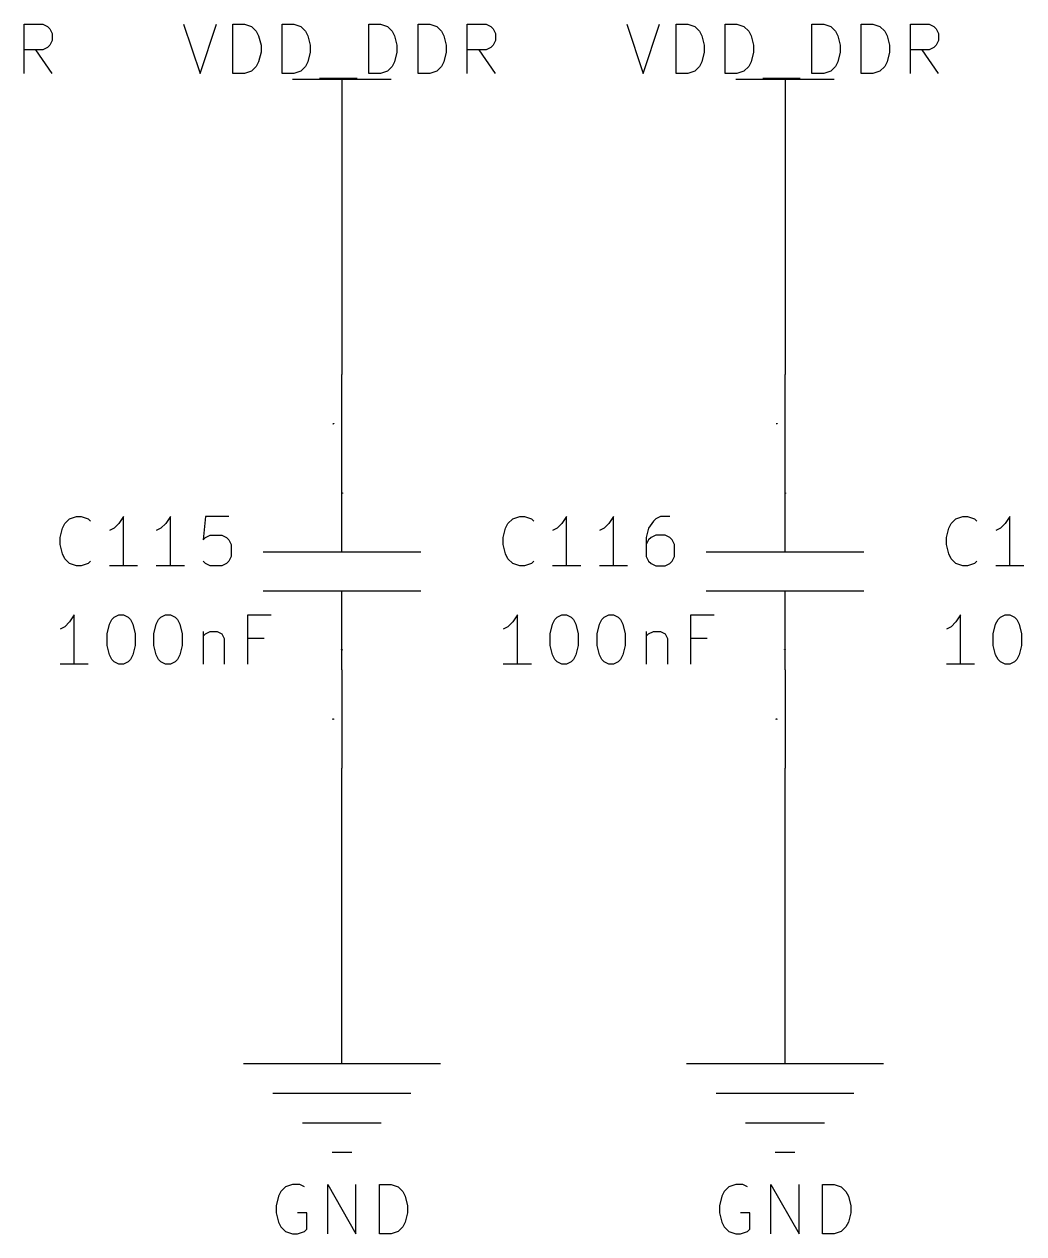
# Model space of a CAD drawing. Header units: millimetres. Extents: x 3 to 246, y -195 to -4.
# Drawn here: x 183.58 to 209.36, y -74.24 to -43.03 of the extents above; entities that cross this region are included whole.
import ezdxf

# ---------------------------------------------------------------- set-up
doc = ezdxf.new("R2010")
doc.units = ezdxf.units.MM
for name, color, linetype in [('GREENSIXTYFIVE', 129, 'CONTINUOUS'), ('LIGHTGREEN', 92, 'CONTINUOUS'), ('LIGHTRED', 12, 'CONTINUOUS'), ('RED', 14, 'CONTINUOUS')]:
    doc.layers.add(name, color=color, linetype=linetype)

msp = doc.modelspace()

# ---------------------------------------------------------------- linework, layer by layer
at = {"layer": 'GREENSIXTYFIVE', "linetype": 'CONTINUOUS'}
for p, q in [((183.5754, -44.3044), (183.5754, -43.0344)), ((183.5754, -43.0344), (184.0592, -43.0344)), ((184.0592, -43.0344), (184.1802, -43.0949)), ((187.6878, -43.0344), (188.1111, -44.3044)), ((188.1111, -44.3044), (188.5345, -43.0344)), ((188.9578, -44.3044), (188.9578, -43.0344)), ((188.9578, -43.0344), (189.2602, -43.0344)), ((189.2602, -43.0344), (189.4416, -43.0949)), ((190.2278, -44.3044), (190.2278, -43.0344)), ((190.2278, -43.0344), (190.5302, -43.0344)), ((190.5302, -43.0344), (190.7116, -43.0949)), ((192.4654, -44.3044), (192.4654, -43.0344)), ((192.4654, -43.0344), (192.7678, -43.0344)), ((192.7678, -43.0344), (192.9492, -43.0949)), ((193.7354, -44.3044), (193.7354, -43.0344)), ((193.7354, -43.0344), (194.0378, -43.0344)), ((194.0378, -43.0344), (194.2192, -43.0949)), ((195.0054, -44.3044), (195.0054, -43.0344)), ((195.0054, -43.0344), (195.4892, -43.0344)), ((195.4892, -43.0344), (195.6102, -43.0949)), ((199.1178, -43.0344), (199.5411, -44.3044)), ((199.5411, -44.3044), (199.9645, -43.0344)), ((200.3878, -44.3044), (200.3878, -43.0344)), ((200.3878, -43.0344), (200.6902, -43.0344)), ((200.6902, -43.0344), (200.8716, -43.0949)), ((201.6578, -44.3044), (201.6578, -43.0344)), ((201.6578, -43.0344), (201.9602, -43.0344)), ((201.9602, -43.0344), (202.1416, -43.0949)), ((203.8954, -44.3044), (203.8954, -43.0344)), ((203.8954, -43.0344), (204.1978, -43.0344)), ((204.1978, -43.0344), (204.3792, -43.0949)), ((205.1654, -44.3044), (205.1654, -43.0344)), ((205.1654, -43.0344), (205.4678, -43.0344)), ((205.4678, -43.0344), (205.6492, -43.0949)), ((206.4354, -44.3044), (206.4354, -43.0344)), ((206.4354, -43.0344), (206.9192, -43.0344)), ((206.9192, -43.0344), (207.0402, -43.0949)), ((184.1802, -43.0949), (184.2407, -43.1554)), ((184.2407, -43.1554), (184.3011, -43.2763)), ((184.3011, -43.2763), (184.3011, -43.4578)), ((189.4416, -43.0949), (189.5626, -43.2159)), ((189.5626, -43.2159), (189.6231, -43.3368)), ((189.6231, -43.3368), (189.6835, -43.5787)), ((190.7116, -43.0949), (190.8326, -43.2159)), ((190.8326, -43.2159), (190.8931, -43.3368)), ((190.8931, -43.3368), (190.9535, -43.5787)), ((192.9492, -43.0949), (193.0702, -43.2159)), ((193.0702, -43.2159), (193.1307, -43.3368)), ((193.1307, -43.3368), (193.1911, -43.5787)), ((194.2192, -43.0949), (194.3402, -43.2159)), ((194.3402, -43.2159), (194.4007, -43.3368)), ((194.4007, -43.3368), (194.4611, -43.5787)), ((195.6102, -43.0949), (195.6707, -43.1554)), ((195.6707, -43.1554), (195.7311, -43.2763)), ((195.7311, -43.2763), (195.7311, -43.4578)), ((200.8716, -43.0949), (200.9926, -43.2159)), ((200.9926, -43.2159), (201.0531, -43.3368)), ((201.0531, -43.3368), (201.1135, -43.5787)), ((202.1416, -43.0949), (202.2626, -43.2159)), ((202.2626, -43.2159), (202.3231, -43.3368)), ((202.3231, -43.3368), (202.3835, -43.5787)), ((204.3792, -43.0949), (204.5002, -43.2159)), ((204.5002, -43.2159), (204.5607, -43.3368)), ((204.5607, -43.3368), (204.6211, -43.5787)), ((205.6492, -43.0949), (205.7702, -43.2159)), ((205.7702, -43.2159), (205.8307, -43.3368)), ((205.8307, -43.3368), (205.8911, -43.5787)), ((207.0402, -43.0949), (207.1007, -43.1554)), ((207.1007, -43.1554), (207.1611, -43.2763)), ((207.1611, -43.2763), (207.1611, -43.4578)), ((184.1802, -43.6392), (184.0592, -43.6997)), ((184.2407, -43.5787), (184.1802, -43.6392)), ((184.3011, -43.4578), (184.2407, -43.5787)), ((189.6835, -43.5787), (189.6835, -43.7601)), ((190.9535, -43.5787), (190.9535, -43.7601)), ((193.1911, -43.5787), (193.1911, -43.7601)), ((194.4611, -43.5787), (194.4611, -43.7601)), ((195.6102, -43.6392), (195.4892, -43.6997)), ((195.6707, -43.5787), (195.6102, -43.6392)), ((195.7311, -43.4578), (195.6707, -43.5787)), ((201.1135, -43.5787), (201.1135, -43.7601)), ((202.3835, -43.5787), (202.3835, -43.7601)), ((204.6211, -43.5787), (204.6211, -43.7601)), ((205.8911, -43.5787), (205.8911, -43.7601)), ((207.0402, -43.6392), (206.9192, -43.6997)), ((207.1007, -43.5787), (207.0402, -43.6392)), ((207.1611, -43.4578), (207.1007, -43.5787)), ((184.0592, -43.6997), (183.5754, -43.6997)), ((184.3011, -44.3044), (183.8778, -43.6997)), ((189.6835, -43.7601), (189.6231, -44.002)), ((190.9535, -43.7601), (190.8931, -44.002)), ((193.1911, -43.7601), (193.1307, -44.002)), ((194.4611, -43.7601), (194.4007, -44.002)), ((195.4892, -43.6997), (195.0054, -43.6997)), ((195.7311, -44.3044), (195.3078, -43.6997)), ((201.1135, -43.7601), (201.0531, -44.002)), ((202.3835, -43.7601), (202.3231, -44.002)), ((204.6211, -43.7601), (204.5607, -44.002)), ((205.8911, -43.7601), (205.8307, -44.002)), ((206.9192, -43.6997), (206.4354, -43.6997)), ((207.1611, -44.3044), (206.7378, -43.6997)), ((189.2602, -44.3044), (188.9578, -44.3044)), ((189.4416, -44.244), (189.2602, -44.3044)), ((189.5626, -44.123), (189.4416, -44.244)), ((189.6231, -44.002), (189.5626, -44.123)), ((190.5302, -44.3044), (190.2278, -44.3044)), ((190.7116, -44.244), (190.5302, -44.3044)), ((190.8326, -44.123), (190.7116, -44.244)), ((190.8931, -44.002), (190.8326, -44.123)), ((192.7678, -44.3044), (192.4654, -44.3044)), ((192.9492, -44.244), (192.7678, -44.3044)), ((193.0702, -44.123), (192.9492, -44.244)), ((193.1307, -44.002), (193.0702, -44.123)), ((194.0378, -44.3044), (193.7354, -44.3044)), ((194.2192, -44.244), (194.0378, -44.3044)), ((194.3402, -44.123), (194.2192, -44.244)), ((194.4007, -44.002), (194.3402, -44.123)), ((200.6902, -44.3044), (200.3878, -44.3044)), ((200.8716, -44.244), (200.6902, -44.3044)), ((200.9926, -44.123), (200.8716, -44.244)), ((201.0531, -44.002), (200.9926, -44.123)), ((201.9602, -44.3044), (201.6578, -44.3044)), ((202.1416, -44.244), (201.9602, -44.3044)), ((202.2626, -44.123), (202.1416, -44.244)), ((202.3231, -44.002), (202.2626, -44.123)), ((204.1978, -44.3044), (203.8954, -44.3044)), ((204.3792, -44.244), (204.1978, -44.3044)), ((204.5002, -44.123), (204.3792, -44.244)), ((204.5607, -44.002), (204.5002, -44.123)), ((205.4678, -44.3044), (205.1654, -44.3044)), ((205.6492, -44.244), (205.4678, -44.3044)), ((205.7702, -44.123), (205.6492, -44.244)), ((205.8307, -44.002), (205.7702, -44.123)), ((191.1955, -44.4254), (192.1631, -44.4254)), ((202.6255, -44.4254), (203.5931, -44.4254)), ((191.7818, -55.1301), (191.7564, -55.1301)), ((191.7564, -55.1301), (191.76, -55.1325)), ((191.7818, -55.1301), (191.7564, -55.1301)), ((191.7564, -55.1301), (191.76, -55.1325)), ((191.76, -55.1325), (191.7624, -55.1349)), ((191.76, -55.1325), (191.7624, -55.1349)), ((191.7624, -55.1349), (191.7636, -55.1373)), ((191.7624, -55.1349), (191.7636, -55.1373)), ((191.7818, -55.1228), (191.7818, -55.1373)), ((191.7818, -55.1228), (191.7818, -55.1373)), ((203.2118, -55.1301), (203.1864, -55.1301)), ((203.1864, -55.1301), (203.19, -55.1325)), ((203.2118, -55.1301), (203.1864, -55.1301)), ((203.1864, -55.1301), (203.19, -55.1325)), ((203.19, -55.1325), (203.1924, -55.1349)), ((203.19, -55.1325), (203.1924, -55.1349)), ((203.1924, -55.1349), (203.1936, -55.1373)), ((203.1924, -55.1349), (203.1936, -55.1373)), ((203.2118, -55.1228), (203.2118, -55.1373)), ((203.2118, -55.1228), (203.2118, -55.1373)), ((184.624, -55.9159), (184.745, -55.7949)), ((184.624, -55.9159), (184.745, -55.7949)), ((184.745, -55.7949), (184.9264, -55.7344)), ((184.745, -55.7949), (184.9264, -55.7344)), ((184.9264, -55.7344), (185.0473, -55.7344)), ((184.9264, -55.7344), (185.0473, -55.7344)), ((185.0473, -55.7344), (185.2288, -55.7949)), ((185.0473, -55.7344), (185.2288, -55.7949)), ((185.2288, -55.7949), (185.2892, -55.8554)), ((185.2288, -55.7949), (185.2892, -55.8554)), ((186.1359, -55.7344), (186.015, -55.9159)), ((186.1359, -55.7344), (186.015, -55.9159)), ((186.1359, -57.0044), (186.1359, -55.7344)), ((186.1359, -57.0044), (186.1359, -55.7344)), ((187.3454, -55.7344), (187.2245, -55.9159)), ((187.3454, -55.7344), (187.2245, -55.9159)), ((187.3454, -57.0044), (187.3454, -55.7344)), ((187.3454, -57.0044), (187.3454, -55.7344)), ((188.2525, -55.7344), (188.1921, -56.3392)), ((188.2525, -55.7344), (188.1921, -56.3392)), ((188.8573, -55.7344), (188.2525, -55.7344)), ((188.8573, -55.7344), (188.2525, -55.7344)), ((196.054, -55.9159), (196.175, -55.7949)), ((196.054, -55.9159), (196.175, -55.7949)), ((196.175, -55.7949), (196.3564, -55.7344)), ((196.175, -55.7949), (196.3564, -55.7344)), ((196.3564, -55.7344), (196.4773, -55.7344)), ((196.3564, -55.7344), (196.4773, -55.7344)), ((196.4773, -55.7344), (196.6588, -55.7949)), ((196.4773, -55.7344), (196.6588, -55.7949)), ((196.6588, -55.7949), (196.7192, -55.8554)), ((196.6588, -55.7949), (196.7192, -55.8554)), ((197.5659, -55.7344), (197.445, -55.9159)), ((197.5659, -55.7344), (197.445, -55.9159)), ((197.5659, -57.0044), (197.5659, -55.7344)), ((197.5659, -57.0044), (197.5659, -55.7344)), ((198.7754, -55.7344), (198.6545, -55.9159)), ((198.7754, -55.7344), (198.6545, -55.9159)), ((198.7754, -57.0044), (198.7754, -55.7344)), ((198.7754, -57.0044), (198.7754, -55.7344)), ((199.8035, -55.8554), (199.6825, -56.0368)), ((199.8035, -55.8554), (199.6825, -56.0368)), ((199.864, -55.7949), (199.8035, -55.8554)), ((199.864, -55.7949), (199.8035, -55.8554)), ((199.9849, -55.7344), (199.864, -55.7949)), ((199.9849, -55.7344), (199.864, -55.7949)), ((200.2268, -55.7344), (199.9849, -55.7344)), ((200.2268, -55.7344), (199.9849, -55.7344)), ((207.484, -55.9159), (207.605, -55.7949)), ((207.484, -55.9159), (207.605, -55.7949)), ((207.605, -55.7949), (207.7864, -55.7344)), ((207.605, -55.7949), (207.7864, -55.7344)), ((207.7864, -55.7344), (207.9073, -55.7344)), ((207.7864, -55.7344), (207.9073, -55.7344)), ((207.9073, -55.7344), (208.0888, -55.7949)), ((207.9073, -55.7344), (208.0888, -55.7949)), ((208.0888, -55.7949), (208.1492, -55.8554)), ((208.0888, -55.7949), (208.1492, -55.8554)), ((208.9959, -55.7344), (208.875, -55.9159)), ((208.9959, -55.7344), (208.875, -55.9159)), ((208.9959, -57.0044), (208.9959, -55.7344)), ((208.9959, -57.0044), (208.9959, -55.7344)), ((184.5031, -56.2787), (184.5635, -56.0368)), ((184.5031, -56.2787), (184.5635, -56.0368)), ((184.5635, -56.0368), (184.624, -55.9159)), ((184.5635, -56.0368), (184.624, -55.9159)), ((185.894, -56.0368), (185.7731, -56.0973)), ((185.894, -56.0368), (185.7731, -56.0973)), ((186.015, -55.9159), (185.894, -56.0368)), ((186.015, -55.9159), (185.894, -56.0368)), ((187.1035, -56.0368), (186.9826, -56.0973)), ((187.1035, -56.0368), (186.9826, -56.0973)), ((187.2245, -55.9159), (187.1035, -56.0368)), ((187.2245, -55.9159), (187.1035, -56.0368)), ((195.9331, -56.2787), (195.9935, -56.0368)), ((195.9331, -56.2787), (195.9935, -56.0368)), ((195.9935, -56.0368), (196.054, -55.9159)), ((195.9935, -56.0368), (196.054, -55.9159)), ((197.324, -56.0368), (197.2031, -56.0973)), ((197.324, -56.0368), (197.2031, -56.0973)), ((197.445, -55.9159), (197.324, -56.0368)), ((197.445, -55.9159), (197.324, -56.0368)), ((198.5335, -56.0368), (198.4126, -56.0973)), ((198.5335, -56.0368), (198.4126, -56.0973)), ((198.6545, -55.9159), (198.5335, -56.0368)), ((198.6545, -55.9159), (198.5335, -56.0368)), ((199.6825, -56.0368), (199.6221, -56.2787)), ((199.6825, -56.0368), (199.6221, -56.2787)), ((207.3631, -56.2787), (207.4235, -56.0368)), ((207.3631, -56.2787), (207.4235, -56.0368)), ((207.4235, -56.0368), (207.484, -55.9159)), ((207.4235, -56.0368), (207.484, -55.9159)), ((208.754, -56.0368), (208.6331, -56.0973)), ((208.754, -56.0368), (208.6331, -56.0973)), ((208.875, -55.9159), (208.754, -56.0368)), ((208.875, -55.9159), (208.754, -56.0368)), ((184.5031, -56.4601), (184.5031, -56.2787)), ((184.5031, -56.4601), (184.5031, -56.2787)), ((184.5635, -56.702), (184.5031, -56.4601)), ((184.5635, -56.702), (184.5031, -56.4601)), ((188.1921, -56.3392), (188.2525, -56.2787)), ((188.1921, -56.3392), (188.2525, -56.2787)), ((188.2525, -56.2787), (188.3735, -56.2182)), ((188.2525, -56.2787), (188.3735, -56.2182)), ((188.3735, -56.2182), (188.6759, -56.2182)), ((188.3735, -56.2182), (188.6759, -56.2182)), ((188.6759, -56.2182), (188.7968, -56.2787)), ((188.6759, -56.2182), (188.7968, -56.2787)), ((188.7968, -56.2787), (188.8573, -56.3392)), ((188.7968, -56.2787), (188.8573, -56.3392)), ((188.8573, -56.3392), (188.9178, -56.4601)), ((188.8573, -56.3392), (188.9178, -56.4601)), ((188.9178, -56.4601), (188.9178, -56.7625)), ((188.9178, -56.4601), (188.9178, -56.7625)), ((195.9331, -56.4601), (195.9331, -56.2787)), ((195.9331, -56.4601), (195.9331, -56.2787)), ((195.9935, -56.702), (195.9331, -56.4601)), ((195.9935, -56.702), (195.9331, -56.4601)), ((199.6221, -56.2787), (199.6221, -56.7625)), ((199.6221, -56.2787), (199.6221, -56.7625)), ((199.6825, -56.3392), (199.6221, -56.4601)), ((199.6825, -56.3392), (199.6221, -56.4601)), ((199.743, -56.2787), (199.6825, -56.3392)), ((199.743, -56.2787), (199.6825, -56.3392)), ((199.864, -56.2182), (199.743, -56.2787)), ((199.864, -56.2182), (199.743, -56.2787)), ((200.1059, -56.2182), (199.864, -56.2182)), ((200.1059, -56.2182), (199.864, -56.2182)), ((200.2268, -56.2787), (200.1059, -56.2182)), ((200.2268, -56.2787), (200.1059, -56.2182)), ((200.2873, -56.3392), (200.2268, -56.2787)), ((200.2873, -56.3392), (200.2268, -56.2787)), ((200.3478, -56.4601), (200.2873, -56.3392)), ((200.3478, -56.4601), (200.2873, -56.3392)), ((200.3478, -56.7625), (200.3478, -56.4601)), ((200.3478, -56.7625), (200.3478, -56.4601)), ((207.3631, -56.4601), (207.3631, -56.2787)), ((207.3631, -56.4601), (207.3631, -56.2787)), ((207.4235, -56.702), (207.3631, -56.4601)), ((207.4235, -56.702), (207.3631, -56.4601)), ((184.624, -56.823), (184.5635, -56.702)), ((184.624, -56.823), (184.5635, -56.702)), ((188.9178, -56.7625), (188.8573, -56.8835)), ((188.9178, -56.7625), (188.8573, -56.8835)), ((196.054, -56.823), (195.9935, -56.702)), ((196.054, -56.823), (195.9935, -56.702)), ((199.6221, -56.7625), (199.6825, -56.8835)), ((199.6221, -56.7625), (199.6825, -56.8835)), ((200.2873, -56.8835), (200.3478, -56.7625)), ((200.2873, -56.8835), (200.3478, -56.7625)), ((207.484, -56.823), (207.4235, -56.702)), ((207.484, -56.823), (207.4235, -56.702)), ((184.745, -56.944), (184.624, -56.823)), ((184.745, -56.944), (184.624, -56.823)), ((184.9264, -57.0044), (184.745, -56.944)), ((184.9264, -57.0044), (184.745, -56.944)), ((185.0473, -57.0044), (184.9264, -57.0044)), ((185.0473, -57.0044), (184.9264, -57.0044)), ((185.2288, -56.944), (185.0473, -57.0044)), ((185.2288, -56.944), (185.0473, -57.0044)), ((185.2892, -56.8835), (185.2288, -56.944)), ((185.2892, -56.8835), (185.2288, -56.944)), ((186.4988, -57.0044), (185.7731, -57.0044)), ((186.4988, -57.0044), (185.7731, -57.0044)), ((187.7083, -57.0044), (186.9826, -57.0044)), ((187.7083, -57.0044), (186.9826, -57.0044)), ((188.2525, -56.944), (188.1921, -56.8835)), ((188.2525, -56.944), (188.1921, -56.8835)), ((188.3735, -57.0044), (188.2525, -56.944)), ((188.3735, -57.0044), (188.2525, -56.944)), ((188.6759, -57.0044), (188.3735, -57.0044)), ((188.6759, -57.0044), (188.3735, -57.0044)), ((188.7968, -56.944), (188.6759, -57.0044)), ((188.7968, -56.944), (188.6759, -57.0044)), ((188.8573, -56.8835), (188.7968, -56.944)), ((188.8573, -56.8835), (188.7968, -56.944)), ((196.175, -56.944), (196.054, -56.823)), ((196.175, -56.944), (196.054, -56.823)), ((196.3564, -57.0044), (196.175, -56.944)), ((196.3564, -57.0044), (196.175, -56.944)), ((196.4773, -57.0044), (196.3564, -57.0044)), ((196.4773, -57.0044), (196.3564, -57.0044)), ((196.6588, -56.944), (196.4773, -57.0044)), ((196.6588, -56.944), (196.4773, -57.0044)), ((196.7192, -56.8835), (196.6588, -56.944)), ((196.7192, -56.8835), (196.6588, -56.944)), ((197.9288, -57.0044), (197.2031, -57.0044)), ((197.9288, -57.0044), (197.2031, -57.0044)), ((199.1383, -57.0044), (198.4126, -57.0044)), ((199.1383, -57.0044), (198.4126, -57.0044)), ((199.6825, -56.8835), (199.743, -56.944)), ((199.6825, -56.8835), (199.743, -56.944)), ((199.743, -56.944), (199.864, -57.0044)), ((199.743, -56.944), (199.864, -57.0044)), ((199.864, -57.0044), (200.1059, -57.0044)), ((199.864, -57.0044), (200.1059, -57.0044)), ((200.1059, -57.0044), (200.2268, -56.944)), ((200.1059, -57.0044), (200.2268, -56.944)), ((200.2268, -56.944), (200.2873, -56.8835)), ((200.2268, -56.944), (200.2873, -56.8835)), ((207.605, -56.944), (207.484, -56.823)), ((207.605, -56.944), (207.484, -56.823)), ((207.7864, -57.0044), (207.605, -56.944)), ((207.7864, -57.0044), (207.605, -56.944)), ((207.9073, -57.0044), (207.7864, -57.0044)), ((207.9073, -57.0044), (207.7864, -57.0044)), ((208.0888, -56.944), (207.9073, -57.0044)), ((208.0888, -56.944), (207.9073, -57.0044)), ((208.1492, -56.8835), (208.0888, -56.944)), ((208.1492, -56.8835), (208.0888, -56.944)), ((209.3588, -57.0044), (208.6331, -57.0044)), ((209.3588, -57.0044), (208.6331, -57.0044)), ((184.8659, -58.2744), (184.745, -58.4559)), ((184.8659, -58.2744), (184.745, -58.4559)), ((184.8659, -59.5444), (184.8659, -58.2744)), ((184.8659, -59.5444), (184.8659, -58.2744)), ((185.8335, -58.3954), (185.894, -58.3349)), ((185.8335, -58.3954), (185.894, -58.3349)), ((185.894, -58.3349), (186.0149, -58.2744)), ((185.894, -58.3349), (186.0149, -58.2744)), ((186.0149, -58.2744), (186.1359, -58.2744)), ((186.0149, -58.2744), (186.1359, -58.2744)), ((186.1359, -58.2744), (186.2568, -58.3349)), ((186.1359, -58.2744), (186.2568, -58.3349)), ((186.2568, -58.3349), (186.3173, -58.3954)), ((186.2568, -58.3349), (186.3173, -58.3954)), ((187.043, -58.3954), (187.1035, -58.3349)), ((187.043, -58.3954), (187.1035, -58.3349)), ((187.1035, -58.3349), (187.2244, -58.2744)), ((187.1035, -58.3349), (187.2244, -58.2744)), ((187.2244, -58.2744), (187.3454, -58.2744)), ((187.2244, -58.2744), (187.3454, -58.2744)), ((187.3454, -58.2744), (187.4663, -58.3349)), ((187.3454, -58.2744), (187.4663, -58.3349)), ((187.4663, -58.3349), (187.5268, -58.3954)), ((187.4663, -58.3349), (187.5268, -58.3954)), ((189.341, -59.5444), (189.341, -58.2744)), ((189.341, -58.2744), (189.9458, -58.2744)), ((189.341, -59.5444), (189.341, -58.2744)), ((189.341, -58.2744), (189.9458, -58.2744)), ((196.2959, -58.2744), (196.175, -58.4559)), ((196.2959, -58.2744), (196.175, -58.4559)), ((196.2959, -59.5444), (196.2959, -58.2744)), ((196.2959, -59.5444), (196.2959, -58.2744)), ((197.2635, -58.3954), (197.324, -58.3349)), ((197.2635, -58.3954), (197.324, -58.3349)), ((197.324, -58.3349), (197.4449, -58.2744)), ((197.324, -58.3349), (197.4449, -58.2744)), ((197.4449, -58.2744), (197.5659, -58.2744)), ((197.4449, -58.2744), (197.5659, -58.2744)), ((197.5659, -58.2744), (197.6868, -58.3349)), ((197.5659, -58.2744), (197.6868, -58.3349)), ((197.6868, -58.3349), (197.7473, -58.3954)), ((197.6868, -58.3349), (197.7473, -58.3954)), ((198.473, -58.3954), (198.5335, -58.3349)), ((198.473, -58.3954), (198.5335, -58.3349)), ((198.5335, -58.3349), (198.6544, -58.2744)), ((198.5335, -58.3349), (198.6544, -58.2744)), ((198.6544, -58.2744), (198.7754, -58.2744)), ((198.6544, -58.2744), (198.7754, -58.2744)), ((198.7754, -58.2744), (198.8963, -58.3349)), ((198.7754, -58.2744), (198.8963, -58.3349)), ((198.8963, -58.3349), (198.9568, -58.3954)), ((198.8963, -58.3349), (198.9568, -58.3954)), ((200.771, -59.5444), (200.771, -58.2744)), ((200.771, -58.2744), (201.3758, -58.2744)), ((200.771, -59.5444), (200.771, -58.2744)), ((200.771, -58.2744), (201.3758, -58.2744)), ((207.7259, -58.2744), (207.605, -58.4559)), ((207.7259, -58.2744), (207.605, -58.4559)), ((207.7259, -59.5444), (207.7259, -58.2744)), ((207.7259, -59.5444), (207.7259, -58.2744)), ((208.6935, -58.3954), (208.754, -58.3349)), ((208.6935, -58.3954), (208.754, -58.3349)), ((208.754, -58.3349), (208.8749, -58.2744)), ((208.754, -58.3349), (208.8749, -58.2744)), ((208.8749, -58.2744), (208.9959, -58.2744)), ((208.8749, -58.2744), (208.9959, -58.2744)), ((208.9959, -58.2744), (209.1168, -58.3349)), ((208.9959, -58.2744), (209.1168, -58.3349)), ((209.1168, -58.3349), (209.1773, -58.3954)), ((209.1168, -58.3349), (209.1773, -58.3954)), ((184.624, -58.5768), (184.5031, -58.6373)), ((184.624, -58.5768), (184.5031, -58.6373)), ((184.745, -58.4559), (184.624, -58.5768)), ((184.745, -58.4559), (184.624, -58.5768)), ((185.7126, -58.7582), (185.773, -58.5163)), ((185.7126, -58.7582), (185.773, -58.5163)), ((185.773, -58.5163), (185.8335, -58.3954)), ((185.773, -58.5163), (185.8335, -58.3954)), ((186.3173, -58.3954), (186.3778, -58.5163)), ((186.3173, -58.3954), (186.3778, -58.5163)), ((186.3778, -58.5163), (186.4383, -58.7582)), ((186.3778, -58.5163), (186.4383, -58.7582)), ((186.9221, -58.7582), (186.9825, -58.5163)), ((186.9221, -58.7582), (186.9825, -58.5163)), ((186.9825, -58.5163), (187.043, -58.3954)), ((186.9825, -58.5163), (187.043, -58.3954)), ((187.5268, -58.3954), (187.5873, -58.5163)), ((187.5268, -58.3954), (187.5873, -58.5163)), ((187.5873, -58.5163), (187.6478, -58.7582)), ((187.5873, -58.5163), (187.6478, -58.7582)), ((196.054, -58.5768), (195.9331, -58.6373)), ((196.054, -58.5768), (195.9331, -58.6373)), ((196.175, -58.4559), (196.054, -58.5768)), ((196.175, -58.4559), (196.054, -58.5768)), ((197.1426, -58.7582), (197.203, -58.5163)), ((197.1426, -58.7582), (197.203, -58.5163)), ((197.203, -58.5163), (197.2635, -58.3954)), ((197.203, -58.5163), (197.2635, -58.3954)), ((197.7473, -58.3954), (197.8078, -58.5163)), ((197.7473, -58.3954), (197.8078, -58.5163)), ((197.8078, -58.5163), (197.8683, -58.7582)), ((197.8078, -58.5163), (197.8683, -58.7582)), ((198.3521, -58.7582), (198.4125, -58.5163)), ((198.3521, -58.7582), (198.4125, -58.5163)), ((198.4125, -58.5163), (198.473, -58.3954)), ((198.4125, -58.5163), (198.473, -58.3954)), ((198.9568, -58.3954), (199.0173, -58.5163)), ((198.9568, -58.3954), (199.0173, -58.5163)), ((199.0173, -58.5163), (199.0778, -58.7582)), ((199.0173, -58.5163), (199.0778, -58.7582)), ((207.484, -58.5768), (207.3631, -58.6373)), ((207.484, -58.5768), (207.3631, -58.6373)), ((207.605, -58.4559), (207.484, -58.5768)), ((207.605, -58.4559), (207.484, -58.5768)), ((208.5726, -58.7582), (208.633, -58.5163)), ((208.5726, -58.7582), (208.633, -58.5163)), ((208.633, -58.5163), (208.6935, -58.3954)), ((208.633, -58.5163), (208.6935, -58.3954)), ((209.1773, -58.3954), (209.2378, -58.5163)), ((209.1773, -58.3954), (209.2378, -58.5163)), ((209.2378, -58.5163), (209.2983, -58.7582)), ((209.2378, -58.5163), (209.2983, -58.7582)), ((185.7126, -59.0606), (185.7126, -58.7582)), ((185.7126, -59.0606), (185.7126, -58.7582)), ((186.4383, -58.7582), (186.4383, -59.0606)), ((186.4383, -58.7582), (186.4383, -59.0606)), ((186.9221, -59.0606), (186.9221, -58.7582)), ((186.9221, -59.0606), (186.9221, -58.7582)), ((187.6478, -58.7582), (187.6478, -59.0606)), ((187.6478, -58.7582), (187.6478, -59.0606)), ((188.192, -58.6978), (188.192, -59.5444)), ((188.192, -58.6978), (188.192, -59.5444)), ((188.192, -58.8187), (188.2525, -58.7582)), ((188.192, -58.8187), (188.2525, -58.7582)), ((188.2525, -58.7582), (188.3735, -58.6978)), ((188.2525, -58.7582), (188.3735, -58.6978)), ((188.3735, -58.6978), (188.5549, -58.6978)), ((188.3735, -58.6978), (188.5549, -58.6978)), ((188.5549, -58.6978), (188.6758, -58.7582)), ((188.5549, -58.6978), (188.6758, -58.7582)), ((188.6758, -58.7582), (188.7363, -58.8792)), ((188.6758, -58.7582), (188.7363, -58.8792)), ((188.7363, -58.8792), (188.7363, -59.5444)), ((188.7363, -58.8792), (188.7363, -59.5444)), ((189.7644, -58.8792), (189.341, -58.8792)), ((189.7644, -58.8792), (189.341, -58.8792)), ((197.1426, -59.0606), (197.1426, -58.7582)), ((197.1426, -59.0606), (197.1426, -58.7582)), ((197.8683, -58.7582), (197.8683, -59.0606)), ((197.8683, -58.7582), (197.8683, -59.0606)), ((198.3521, -59.0606), (198.3521, -58.7582)), ((198.3521, -59.0606), (198.3521, -58.7582)), ((199.0778, -58.7582), (199.0778, -59.0606)), ((199.0778, -58.7582), (199.0778, -59.0606)), ((199.622, -58.6978), (199.622, -59.5444)), ((199.622, -58.6978), (199.622, -59.5444)), ((199.622, -58.8187), (199.6825, -58.7582)), ((199.622, -58.8187), (199.6825, -58.7582)), ((199.6825, -58.7582), (199.8035, -58.6978)), ((199.6825, -58.7582), (199.8035, -58.6978)), ((199.8035, -58.6978), (199.9849, -58.6978)), ((199.8035, -58.6978), (199.9849, -58.6978)), ((199.9849, -58.6978), (200.1058, -58.7582)), ((199.9849, -58.6978), (200.1058, -58.7582)), ((200.1058, -58.7582), (200.1663, -58.8792)), ((200.1058, -58.7582), (200.1663, -58.8792)), ((200.1663, -58.8792), (200.1663, -59.5444)), ((200.1663, -58.8792), (200.1663, -59.5444)), ((201.1944, -58.8792), (200.771, -58.8792)), ((201.1944, -58.8792), (200.771, -58.8792)), ((208.5726, -59.0606), (208.5726, -58.7582)), ((208.5726, -59.0606), (208.5726, -58.7582)), ((209.2983, -58.7582), (209.2983, -59.0606)), ((209.2983, -58.7582), (209.2983, -59.0606)), ((185.773, -59.3025), (185.7126, -59.0606)), ((185.773, -59.3025), (185.7126, -59.0606)), ((186.4383, -59.0606), (186.3778, -59.3025)), ((186.4383, -59.0606), (186.3778, -59.3025)), ((186.9825, -59.3025), (186.9221, -59.0606)), ((186.9825, -59.3025), (186.9221, -59.0606)), ((187.6478, -59.0606), (187.5873, -59.3025)), ((187.6478, -59.0606), (187.5873, -59.3025)), ((191.7564, -59.1674), (191.7576, -59.165)), ((191.7564, -59.1674), (191.7576, -59.165)), ((191.7564, -59.1735), (191.7564, -59.1674)), ((191.7564, -59.1735), (191.7564, -59.1674)), ((191.7576, -59.1759), (191.7564, -59.1735)), ((191.7576, -59.1759), (191.7564, -59.1735)), ((191.7576, -59.165), (191.7588, -59.1638)), ((191.7576, -59.165), (191.7588, -59.1638)), ((191.7588, -59.1771), (191.7576, -59.1759)), ((191.7588, -59.1771), (191.7576, -59.1759)), ((191.7588, -59.1638), (191.7612, -59.1626)), ((191.7588, -59.1638), (191.7612, -59.1626)), ((191.7612, -59.1626), (191.7636, -59.1626)), ((191.7612, -59.1626), (191.7636, -59.1626)), ((191.7636, -59.1626), (191.7672, -59.1638)), ((191.7636, -59.1626), (191.7672, -59.1638)), ((191.7672, -59.1638), (191.7818, -59.1783)), ((191.7672, -59.1638), (191.7818, -59.1783)), ((191.7818, -59.1783), (191.7818, -59.1626)), ((191.7818, -59.1783), (191.7818, -59.1626)), ((197.203, -59.3025), (197.1426, -59.0606)), ((197.203, -59.3025), (197.1426, -59.0606)), ((197.8683, -59.0606), (197.8078, -59.3025)), ((197.8683, -59.0606), (197.8078, -59.3025)), ((198.4125, -59.3025), (198.3521, -59.0606)), ((198.4125, -59.3025), (198.3521, -59.0606)), ((199.0778, -59.0606), (199.0173, -59.3025)), ((199.0778, -59.0606), (199.0173, -59.3025)), ((203.1864, -59.1674), (203.1876, -59.165)), ((203.1864, -59.1674), (203.1876, -59.165)), ((203.1864, -59.1735), (203.1864, -59.1674)), ((203.1864, -59.1735), (203.1864, -59.1674)), ((203.1876, -59.1759), (203.1864, -59.1735)), ((203.1876, -59.1759), (203.1864, -59.1735)), ((203.1876, -59.165), (203.1888, -59.1638)), ((203.1876, -59.165), (203.1888, -59.1638)), ((203.1888, -59.1771), (203.1876, -59.1759)), ((203.1888, -59.1771), (203.1876, -59.1759)), ((203.1888, -59.1638), (203.1912, -59.1626)), ((203.1888, -59.1638), (203.1912, -59.1626)), ((203.1912, -59.1626), (203.1936, -59.1626)), ((203.1912, -59.1626), (203.1936, -59.1626)), ((203.1936, -59.1626), (203.1972, -59.1638)), ((203.1936, -59.1626), (203.1972, -59.1638)), ((203.1972, -59.1638), (203.2118, -59.1783)), ((203.1972, -59.1638), (203.2118, -59.1783)), ((203.2118, -59.1783), (203.2118, -59.1626)), ((203.2118, -59.1783), (203.2118, -59.1626)), ((208.633, -59.3025), (208.5726, -59.0606)), ((208.633, -59.3025), (208.5726, -59.0606)), ((209.2983, -59.0606), (209.2378, -59.3025)), ((209.2983, -59.0606), (209.2378, -59.3025)), ((185.2288, -59.5444), (184.5031, -59.5444)), ((185.2288, -59.5444), (184.5031, -59.5444)), ((185.8335, -59.4235), (185.773, -59.3025)), ((185.8335, -59.4235), (185.773, -59.3025)), ((185.894, -59.484), (185.8335, -59.4235)), ((185.894, -59.484), (185.8335, -59.4235)), ((186.0149, -59.5444), (185.894, -59.484)), ((186.0149, -59.5444), (185.894, -59.484)), ((186.1359, -59.5444), (186.0149, -59.5444)), ((186.1359, -59.5444), (186.0149, -59.5444)), ((186.2568, -59.484), (186.1359, -59.5444)), ((186.2568, -59.484), (186.1359, -59.5444)), ((186.3173, -59.4235), (186.2568, -59.484)), ((186.3173, -59.4235), (186.2568, -59.484)), ((186.3778, -59.3025), (186.3173, -59.4235)), ((186.3778, -59.3025), (186.3173, -59.4235)), ((187.043, -59.4235), (186.9825, -59.3025)), ((187.043, -59.4235), (186.9825, -59.3025)), ((187.1035, -59.484), (187.043, -59.4235)), ((187.1035, -59.484), (187.043, -59.4235)), ((187.2244, -59.5444), (187.1035, -59.484)), ((187.2244, -59.5444), (187.1035, -59.484)), ((187.3454, -59.5444), (187.2244, -59.5444)), ((187.3454, -59.5444), (187.2244, -59.5444)), ((187.4663, -59.484), (187.3454, -59.5444)), ((187.4663, -59.484), (187.3454, -59.5444)), ((187.5268, -59.4235), (187.4663, -59.484)), ((187.5268, -59.4235), (187.4663, -59.484)), ((187.5873, -59.3025), (187.5268, -59.4235)), ((187.5873, -59.3025), (187.5268, -59.4235)), ((196.6588, -59.5444), (195.9331, -59.5444)), ((196.6588, -59.5444), (195.9331, -59.5444)), ((197.2635, -59.4235), (197.203, -59.3025)), ((197.2635, -59.4235), (197.203, -59.3025)), ((197.324, -59.484), (197.2635, -59.4235)), ((197.324, -59.484), (197.2635, -59.4235)), ((197.4449, -59.5444), (197.324, -59.484)), ((197.4449, -59.5444), (197.324, -59.484)), ((197.5659, -59.5444), (197.4449, -59.5444)), ((197.5659, -59.5444), (197.4449, -59.5444)), ((197.6868, -59.484), (197.5659, -59.5444)), ((197.6868, -59.484), (197.5659, -59.5444)), ((197.7473, -59.4235), (197.6868, -59.484)), ((197.7473, -59.4235), (197.6868, -59.484)), ((197.8078, -59.3025), (197.7473, -59.4235)), ((197.8078, -59.3025), (197.7473, -59.4235)), ((198.473, -59.4235), (198.4125, -59.3025)), ((198.473, -59.4235), (198.4125, -59.3025)), ((198.5335, -59.484), (198.473, -59.4235)), ((198.5335, -59.484), (198.473, -59.4235)), ((198.6544, -59.5444), (198.5335, -59.484)), ((198.6544, -59.5444), (198.5335, -59.484)), ((198.7754, -59.5444), (198.6544, -59.5444)), ((198.7754, -59.5444), (198.6544, -59.5444)), ((198.8963, -59.484), (198.7754, -59.5444)), ((198.8963, -59.484), (198.7754, -59.5444)), ((198.9568, -59.4235), (198.8963, -59.484)), ((198.9568, -59.4235), (198.8963, -59.484)), ((199.0173, -59.3025), (198.9568, -59.4235)), ((199.0173, -59.3025), (198.9568, -59.4235)), ((208.0888, -59.5444), (207.3631, -59.5444)), ((208.0888, -59.5444), (207.3631, -59.5444)), ((208.6935, -59.4235), (208.633, -59.3025)), ((208.6935, -59.4235), (208.633, -59.3025)), ((208.754, -59.484), (208.6935, -59.4235)), ((208.754, -59.484), (208.6935, -59.4235)), ((208.8749, -59.5444), (208.754, -59.484)), ((208.8749, -59.5444), (208.754, -59.484)), ((208.9959, -59.5444), (208.8749, -59.5444)), ((208.9959, -59.5444), (208.8749, -59.5444)), ((209.1168, -59.484), (208.9959, -59.5444)), ((209.1168, -59.484), (208.9959, -59.5444)), ((209.1773, -59.4235), (209.1168, -59.484)), ((209.1773, -59.4235), (209.1168, -59.484)), ((209.2378, -59.3025), (209.1773, -59.4235)), ((209.2378, -59.3025), (209.1773, -59.4235)), ((190.5, -72.9692), (190.3186, -73.0297)), ((190.6814, -72.9692), (190.5, -72.9692)), ((190.8024, -73.0297), (190.6814, -72.9692)), ((191.4071, -74.2392), (191.4071, -72.9692)), ((191.4071, -72.9692), (192.1328, -74.2392)), ((192.1328, -74.2392), (192.1328, -72.9692)), ((192.7376, -74.2392), (192.7376, -72.9692)), ((192.7376, -72.9692), (193.04, -72.9692)), ((193.04, -72.9692), (193.2214, -73.0297)), ((201.93, -72.9692), (201.7486, -73.0297)), ((202.1114, -72.9692), (201.93, -72.9692)), ((202.2324, -73.0297), (202.1114, -72.9692)), ((202.8371, -74.2392), (202.8371, -72.9692)), ((202.8371, -72.9692), (203.5628, -74.2392)), ((203.5628, -74.2392), (203.5628, -72.9692)), ((204.1676, -74.2392), (204.1676, -72.9692)), ((204.1676, -72.9692), (204.47, -72.9692)), ((204.47, -72.9692), (204.6514, -73.0297)), ((190.1371, -73.2716), (190.0767, -73.5135)), ((190.1976, -73.1507), (190.1371, -73.2716)), ((190.3186, -73.0297), (190.1976, -73.1507)), ((193.2214, -73.0297), (193.3424, -73.1507)), ((193.3424, -73.1507), (193.4029, -73.2716)), ((193.4029, -73.2716), (193.4633, -73.5135)), ((201.5671, -73.2716), (201.5067, -73.5135)), ((201.6276, -73.1507), (201.5671, -73.2716)), ((201.7486, -73.0297), (201.6276, -73.1507)), ((204.6514, -73.0297), (204.7724, -73.1507)), ((204.7724, -73.1507), (204.8329, -73.2716)), ((204.8329, -73.2716), (204.8933, -73.5135)), ((190.0767, -73.5135), (190.0767, -73.6949)), ((193.4633, -73.5135), (193.4633, -73.6949)), ((201.5067, -73.5135), (201.5067, -73.6949)), ((204.8933, -73.5135), (204.8933, -73.6949)), ((190.0767, -73.6949), (190.1371, -73.9368)), ((190.1371, -73.9368), (190.1976, -74.0578)), ((190.8628, -73.6949), (190.6209, -73.6949)), ((190.8628, -74.1183), (190.8628, -73.6949)), ((193.4029, -73.9368), (193.3424, -74.0578)), ((193.4633, -73.6949), (193.4029, -73.9368)), ((201.5067, -73.6949), (201.5671, -73.9368)), ((201.5671, -73.9368), (201.6276, -74.0578)), ((202.2928, -73.6949), (202.0509, -73.6949)), ((202.2928, -74.1183), (202.2928, -73.6949)), ((204.8329, -73.9368), (204.7724, -74.0578)), ((204.8933, -73.6949), (204.8329, -73.9368)), ((190.1976, -74.0578), (190.3186, -74.1788)), ((190.3186, -74.1788), (190.5, -74.2392)), ((190.5, -74.2392), (190.6209, -74.2392)), ((190.6209, -74.2392), (190.8024, -74.1788)), ((190.8024, -74.1788), (190.8628, -74.1183)), ((193.04, -74.2392), (192.7376, -74.2392)), ((193.2214, -74.1788), (193.04, -74.2392)), ((193.3424, -74.0578), (193.2214, -74.1788)), ((201.6276, -74.0578), (201.7486, -74.1788)), ((201.7486, -74.1788), (201.93, -74.2392)), ((201.93, -74.2392), (202.0509, -74.2392)), ((202.0509, -74.2392), (202.2324, -74.1788)), ((202.2324, -74.1788), (202.2928, -74.1183)), ((204.47, -74.2392), (204.1676, -74.2392)), ((204.6514, -74.1788), (204.47, -74.2392)), ((204.7724, -74.0578), (204.6514, -74.1788))]:
    msp.add_line(p, q, dxfattribs=at)
at = {"layer": 'LIGHTGREEN', "linetype": 'CONTINUOUS'}
for p, q in [((191.77, -46.99), (191.77, -52.07)), ((203.2, -46.99), (203.2, -52.07)), ((191.77, -67.31), (191.77, -62.23)), ((203.2, -67.31), (203.2, -62.23))]:
    msp.add_line(p, q, dxfattribs=at)
at = {"layer": 'LIGHTRED', "linetype": 'CONTINUOUS'}
for p, q in [((191.5637, -53.34), (191.5383, -53.34)), ((191.5383, -53.34), (191.5419, -53.3424)), ((191.5637, -53.34), (191.5383, -53.34)), ((191.5383, -53.34), (191.5419, -53.3424)), ((191.5419, -53.3424), (191.5443, -53.3448)), ((191.5419, -53.3424), (191.5443, -53.3448)), ((191.5443, -53.3448), (191.5455, -53.3472)), ((191.5443, -53.3448), (191.5455, -53.3472)), ((191.5637, -53.3327), (191.5637, -53.3472)), ((191.5637, -53.3327), (191.5637, -53.3472)), ((202.9937, -53.34), (202.9683, -53.34)), ((202.9683, -53.34), (202.9719, -53.3424)), ((202.9937, -53.34), (202.9683, -53.34)), ((202.9683, -53.34), (202.9719, -53.3424)), ((202.9719, -53.3424), (202.9743, -53.3448)), ((202.9719, -53.3424), (202.9743, -53.3448)), ((202.9743, -53.3448), (202.9755, -53.3472)), ((202.9743, -53.3448), (202.9755, -53.3472)), ((202.9937, -53.3327), (202.9937, -53.3472)), ((202.9937, -53.3327), (202.9937, -53.3472)), ((191.5383, -60.9575), (191.5395, -60.9551)), ((191.5383, -60.9575), (191.5395, -60.9551)), ((191.5383, -60.9636), (191.5383, -60.9575)), ((191.5383, -60.9636), (191.5383, -60.9575)), ((191.5395, -60.966), (191.5383, -60.9636)), ((191.5395, -60.966), (191.5383, -60.9636)), ((191.5395, -60.9551), (191.5407, -60.9539)), ((191.5395, -60.9551), (191.5407, -60.9539)), ((191.5407, -60.9672), (191.5395, -60.966)), ((191.5407, -60.9672), (191.5395, -60.966)), ((191.5407, -60.9539), (191.5431, -60.9527)), ((191.5407, -60.9539), (191.5431, -60.9527)), ((191.5431, -60.9527), (191.5455, -60.9527)), ((191.5431, -60.9527), (191.5455, -60.9527)), ((191.5455, -60.9527), (191.5491, -60.9539)), ((191.5455, -60.9527), (191.5491, -60.9539)), ((191.5491, -60.9539), (191.5637, -60.9684)), ((191.5491, -60.9539), (191.5637, -60.9684)), ((191.5637, -60.9684), (191.5637, -60.9527)), ((191.5637, -60.9684), (191.5637, -60.9527)), ((202.9683, -60.9575), (202.9695, -60.9551)), ((202.9683, -60.9575), (202.9695, -60.9551)), ((202.9683, -60.9636), (202.9683, -60.9575)), ((202.9683, -60.9636), (202.9683, -60.9575)), ((202.9695, -60.966), (202.9683, -60.9636)), ((202.9695, -60.966), (202.9683, -60.9636)), ((202.9695, -60.9551), (202.9707, -60.9539)), ((202.9695, -60.9551), (202.9707, -60.9539)), ((202.9707, -60.9672), (202.9695, -60.966)), ((202.9707, -60.9672), (202.9695, -60.966)), ((202.9707, -60.9539), (202.9731, -60.9527)), ((202.9707, -60.9539), (202.9731, -60.9527)), ((202.9731, -60.9527), (202.9755, -60.9527)), ((202.9731, -60.9527), (202.9755, -60.9527)), ((202.9755, -60.9527), (202.9791, -60.9539)), ((202.9755, -60.9527), (202.9791, -60.9539)), ((202.9791, -60.9539), (202.9937, -60.9684)), ((202.9791, -60.9539), (202.9937, -60.9684)), ((202.9937, -60.9684), (202.9937, -60.9527)), ((202.9937, -60.9684), (202.9937, -60.9527))]:
    msp.add_line(p, q, dxfattribs=at)
at = {"layer": 'RED', "linetype": 'CONTINUOUS'}
for p, q in [((190.5, -44.45), (193.04, -44.45)), ((191.77, -44.45), (191.77, -45.72)), ((201.93, -44.45), (204.47, -44.45)), ((203.2, -44.45), (203.2, -45.72)), ((191.77, -45.72), (191.77, -46.99)), ((203.2, -45.72), (203.2, -46.99)), ((191.77, -54.61), (191.77, -52.07)), ((191.77, -54.61), (191.77, -52.07)), ((203.2, -54.61), (203.2, -52.07)), ((203.2, -54.61), (203.2, -52.07)), ((191.77, -56.642), (191.77, -54.61)), ((203.2, -56.642), (203.2, -54.61)), ((189.738, -56.642), (193.802, -56.642)), ((201.168, -56.642), (205.232, -56.642)), ((193.802, -57.658), (189.738, -57.658)), ((191.77, -59.69), (191.77, -57.658)), ((205.232, -57.658), (201.168, -57.658)), ((203.2, -59.69), (203.2, -57.658)), ((191.77, -59.69), (191.77, -62.23)), ((191.77, -59.69), (191.77, -62.23)), ((203.2, -59.69), (203.2, -62.23)), ((203.2, -59.69), (203.2, -62.23)), ((191.77, -69.85), (191.77, -67.31)), ((203.2, -69.85), (203.2, -67.31)), ((189.23, -69.85), (194.31, -69.85)), ((200.66, -69.85), (205.74, -69.85)), ((189.992, -70.612), (193.548, -70.612)), ((201.422, -70.612), (204.978, -70.612)), ((190.754, -71.374), (192.786, -71.374)), ((202.184, -71.374), (204.216, -71.374)), ((191.516, -72.136), (192.024, -72.136)), ((202.946, -72.136), (203.454, -72.136))]:
    msp.add_line(p, q, dxfattribs=at)

doc.saveas('drawing.dxf')
